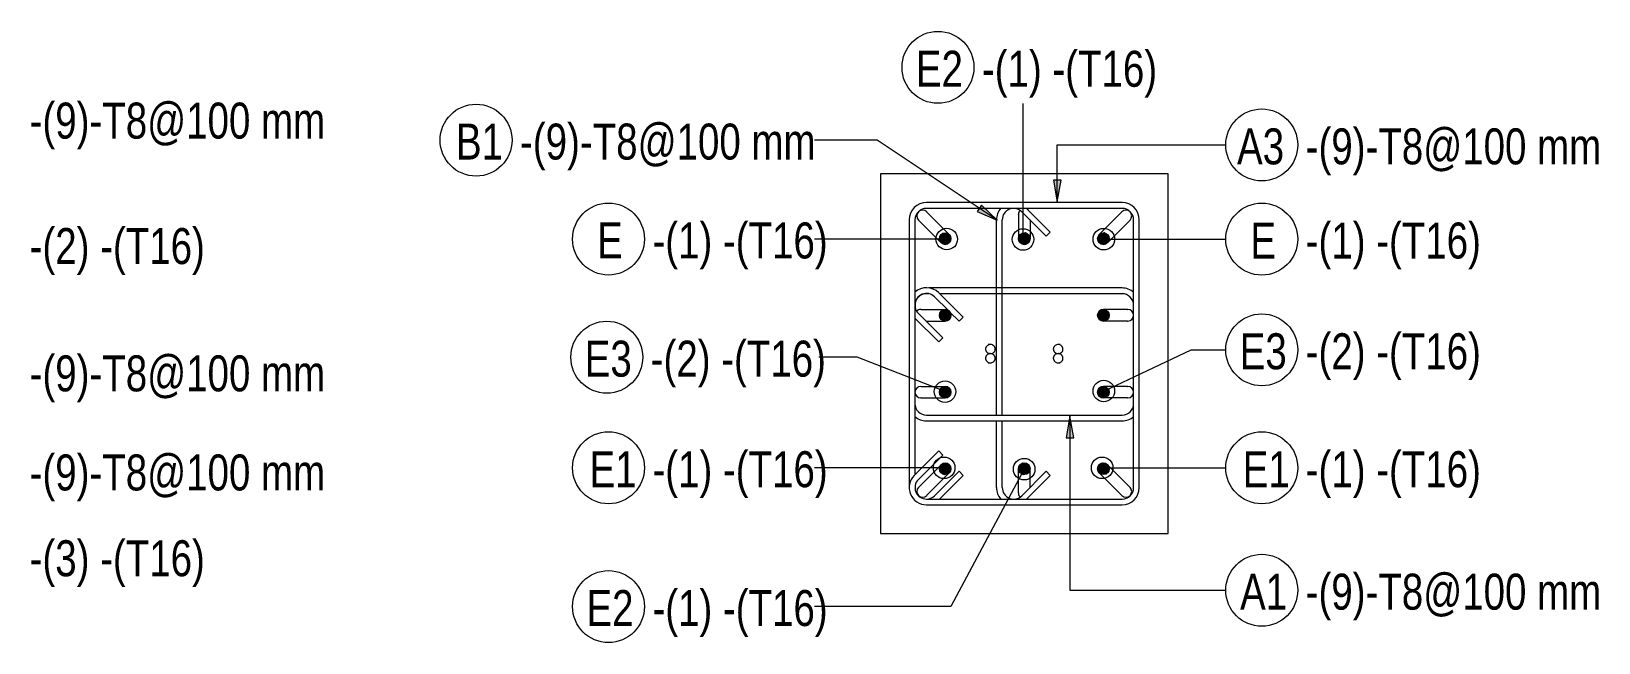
# Model space of a CAD drawing. Header units: millimetres. Extents: x -5408 to 3643, y -1561 to 6809.
# Drawn here: x 1463 to 3643, y 5960 to 6809 of the extents above; entities that cross this region are included whole.
import ezdxf

# ---------------------------------------------------------------- set-up
doc = ezdxf.new("R2010")
doc.units = ezdxf.units.MM
for name, color, linetype, lineweight in [('A-GENM', 13, 'Continuous', 18), ('S-COLS', 52, 'Continuous', 18), ('S-RBAR', 171, 'Continuous', 18), ('S-RBAR-IDEN', 171, 'Continuous', 9)]:
    doc.layers.add(name, color=color, linetype=linetype, lineweight=lineweight)
doc.styles.add('Nirmala UI Semilight_2', font='NirmalaS.ttf', dxfattribs={"width": 0.8, "height": 50})

# ---------------------------------------------------------------- blocks, each defined once
blk = doc.blocks.new('12_7Ø_ Lifting Insert_COLUMN - 12_9Ø Lifting insert-1653057-Elevation Top 2')
at = {"layer": 'A-GENM'}
for p, q in [((-3164.4, 6361.3), (-3164.5, 6361.3)), ((-3164.2, 6361.3), (-3164.3, 6361.3)), ((-3163.9, 6361.3), (-3164.1, 6361.3)), ((-3162.4, 6361.3), (-3162.6, 6361.3)), ((-3161.7, 6361.3), (-3162, 6361.3)), ((-3066.8, 6361.3), (-3067.1, 6361.3)), ((-3066.2, 6361.3), (-3066.5, 6361.3)), ((-3065.2, 6361.3), (-3065.3, 6361.3)), ((-3064.9, 6361.3), (-3065, 6361.3)), ((-3064.7, 6361.3), (-3064.8, 6361.3))]:
    blk.add_line(p, q, dxfattribs=at)
at = {"layer": 'A-GENM', "flags": 128}
for points in [[(-3164.6, 6348.6), (-3164.5, 6348.6), (-3164.4, 6348.6), (-3164.2, 6348.6), (-3163.9, 6348.6), (-3163.6, 6348.6), (-3163.1, 6348.6), (-3162.6, 6348.6), (-3162, 6348.6), (-3161.7, 6348.6)], [(-3162.9, 6361.3), (-3163.4, 6361.3), (-3163.8, 6361.3)], [(-3067.4, 6348.6), (-3066.8, 6348.6), (-3066.2, 6348.6), (-3065.8, 6348.6), (-3065.4, 6348.6), (-3065, 6348.6), (-3064.8, 6348.6), (-3064.7, 6348.6), (-3064.6, 6348.6), (-3064.6, 6348.6)]]:
    blk.add_lwpolyline(points, dxfattribs=at)
at = {"layer": 'A-GENM'}
for points, knots in [([(-3161.7, 6361.3), (-3162.5, 6361.3), (-3164, 6361.1), (-3165.7, 6360.2), (-3166.8, 6359.1), (-3167.5, 6358.2), (-3168, 6357.2), (-3168.4, 6356), (-3168.5, 6354.9), (-3168.4, 6353.9), (-3168.2, 6353.3), (-3168, 6352.6), (-3167.6, 6351.9), (-3167.3, 6351.4), (-3166.7, 6350.6), (-3165.8, 6349.8), (-3164.1, 6348.9), (-3162.7, 6348.6), (-3161.7, 6348.6)], [0, 0, 0, 0, 0.111111, 0.222222, 0.277778, 0.333333, 0.388889, 0.444444, 0.513889, 0.548611, 0.583333, 0.618056, 0.652778, 0.6875, 0.722222, 0.791667, 0.861111, 1, 1, 1, 1]), ([(-3161.7, 6348.6), (-3161, 6348.6), (-3159.5, 6348.8), (-3157.7, 6349.7), (-3156.6, 6350.8), (-3156, 6351.5), (-3155.6, 6352.2), (-3155.3, 6352.9), (-3155.1, 6353.7), (-3155, 6354.5), (-3154.9, 6355.2), (-3155, 6356), (-3155.2, 6356.6), (-3155.4, 6357.3), (-3155.8, 6358), (-3156.1, 6358.6), (-3156.6, 6359.1), (-3157.1, 6359.6), (-3157.9, 6360.2), (-3159.4, 6361), (-3160.8, 6361.3), (-3161.7, 6361.3)], [0, 0, 0, 0, 0.111111, 0.222222, 0.277778, 0.333333, 0.361111, 0.388889, 0.444444, 0.479167, 0.513889, 0.548611, 0.583333, 0.618056, 0.652778, 0.6875, 0.722222, 0.756944, 0.791667, 0.861111, 1, 1, 1, 1]), ([(-3067.4, 6361.3), (-3068.2, 6361.3), (-3069.7, 6361.1), (-3071.4, 6360.2), (-3072.5, 6359.1), (-3073.1, 6358.4), (-3073.5, 6357.7), (-3073.8, 6357), (-3074.1, 6356.2), (-3074.2, 6355.4), (-3074.2, 6354.7), (-3074.1, 6353.9), (-3074, 6353.3), (-3073.7, 6352.6), (-3073.4, 6351.9), (-3073, 6351.3), (-3072.5, 6350.8), (-3072, 6350.3), (-3071.3, 6349.7), (-3069.8, 6348.9), (-3068.4, 6348.6), (-3067.4, 6348.6)], [0, 0, 0, 0, 0.111111, 0.222222, 0.277778, 0.333333, 0.361111, 0.388889, 0.444444, 0.479167, 0.513889, 0.548611, 0.583333, 0.618056, 0.652778, 0.6875, 0.722222, 0.756944, 0.791667, 0.861111, 1, 1, 1, 1]), ([(-3067.4, 6348.6), (-3066.6, 6348.6), (-3065.1, 6348.8), (-3063.4, 6349.7), (-3062.3, 6350.8), (-3061.6, 6351.7), (-3061.1, 6352.7), (-3060.8, 6353.9), (-3060.7, 6355), (-3060.8, 6355.9), (-3060.9, 6356.6), (-3061.2, 6357.3), (-3061.5, 6358), (-3061.9, 6358.5), (-3062.5, 6359.3), (-3063.4, 6360.1), (-3065, 6361), (-3066.4, 6361.3), (-3067.4, 6361.3)], [0, 0, 0, 0, 0.111111, 0.222222, 0.277778, 0.333333, 0.388889, 0.444444, 0.513889, 0.548611, 0.583333, 0.618056, 0.652778, 0.6875, 0.722222, 0.791667, 0.861111, 1, 1, 1, 1])]:
    blk.add_open_spline(points, degree=3, knots=knots, dxfattribs=at)
blk = doc.blocks.new('12_7Ø_ Lifting Insert_COLUMN - 12_9Ø Lifting insert-1653171-Elevation Top 2')
at = {"layer": 'A-GENM'}
for p, q in [((-3164.4, 6361.3), (-3164.3, 6361.3)), ((-3164.2, 6361.3), (-3164.1, 6361.3)), ((-3163.9, 6361.3), (-3163.8, 6361.3)), ((-3162.9, 6361.3), (-3162.6, 6361.3)), ((-3162.4, 6361.3), (-3162, 6361.3)), ((-3067.4, 6361.3), (-3067.1, 6361.3)), ((-3066.8, 6361.3), (-3066.5, 6361.3)), ((-3065.2, 6361.3), (-3065, 6361.3)), ((-3064.9, 6361.3), (-3064.8, 6361.3)), ((-3064.7, 6361.3), (-3064.7, 6361.3))]:
    blk.add_line(p, q, dxfattribs=at)
at = {"layer": 'A-GENM', "flags": 128}
for points in [[(-3161.7, 6374), (-3162.4, 6374), (-3162.9, 6374), (-3163.4, 6374), (-3163.8, 6374), (-3164.1, 6374), (-3164.3, 6374), (-3164.5, 6374), (-3164.6, 6374), (-3164.6, 6374)], [(-3064.6, 6374), (-3064.6, 6374), (-3064.7, 6374), (-3064.9, 6374), (-3065.2, 6374), (-3065.6, 6374), (-3066, 6374), (-3066.5, 6374), (-3067.1, 6374), (-3067.4, 6374)], [(-3066.2, 6361.3), (-3065.8, 6361.3), (-3065.4, 6361.3)]]:
    blk.add_lwpolyline(points, dxfattribs=at)
at = {"layer": 'A-GENM'}
for points, knots in [([(-3161.7, 6374), (-3162.5, 6374), (-3164, 6373.8), (-3165.7, 6372.9), (-3166.8, 6371.8), (-3167.5, 6370.9), (-3168, 6369.9), (-3168.4, 6368.7), (-3168.5, 6367.6), (-3168.4, 6366.6), (-3168.2, 6366), (-3168, 6365.3), (-3167.6, 6364.6), (-3167.3, 6364.1), (-3166.7, 6363.3), (-3165.8, 6362.5), (-3164.1, 6361.6), (-3162.7, 6361.3), (-3161.7, 6361.3)], [0, 0, 0, 0, 0.111111, 0.222222, 0.277778, 0.333333, 0.388889, 0.444444, 0.513889, 0.548611, 0.583333, 0.618056, 0.652778, 0.6875, 0.722222, 0.791667, 0.861111, 1, 1, 1, 1]), ([(-3161.7, 6361.3), (-3161, 6361.3), (-3159.5, 6361.5), (-3157.7, 6362.4), (-3156.6, 6363.5), (-3156, 6364.2), (-3155.6, 6364.9), (-3155.3, 6365.6), (-3155.1, 6366.4), (-3155, 6367.2), (-3154.9, 6367.9), (-3155, 6368.7), (-3155.2, 6369.3), (-3155.4, 6370), (-3155.8, 6370.7), (-3156.1, 6371.3), (-3156.6, 6371.8), (-3157.1, 6372.3), (-3157.9, 6372.9), (-3159.4, 6373.7), (-3160.8, 6374), (-3161.7, 6374)], [0, 0, 0, 0, 0.111111, 0.222222, 0.277778, 0.333333, 0.361111, 0.388889, 0.444444, 0.479167, 0.513889, 0.548611, 0.583333, 0.618056, 0.652778, 0.6875, 0.722222, 0.756944, 0.791667, 0.861111, 1, 1, 1, 1]), ([(-3067.4, 6374), (-3068.2, 6374), (-3069.7, 6373.8), (-3071.4, 6372.9), (-3072.5, 6371.8), (-3073.1, 6371.1), (-3073.5, 6370.4), (-3073.8, 6369.7), (-3074.1, 6368.9), (-3074.2, 6368.1), (-3074.2, 6367.4), (-3074.1, 6366.6), (-3074, 6366), (-3073.7, 6365.3), (-3073.4, 6364.6), (-3073, 6364), (-3072.5, 6363.5), (-3072, 6363), (-3071.3, 6362.4), (-3069.8, 6361.6), (-3068.4, 6361.3), (-3067.4, 6361.3)], [0, 0, 0, 0, 0.111111, 0.222222, 0.277778, 0.333333, 0.361111, 0.388889, 0.444444, 0.479167, 0.513889, 0.548611, 0.583333, 0.618056, 0.652778, 0.6875, 0.722222, 0.756944, 0.791667, 0.861111, 1, 1, 1, 1]), ([(-3067.4, 6361.3), (-3066.6, 6361.3), (-3065.1, 6361.5), (-3063.4, 6362.4), (-3062.3, 6363.5), (-3061.6, 6364.4), (-3061.1, 6365.4), (-3060.8, 6366.6), (-3060.7, 6367.7), (-3060.8, 6368.6), (-3060.9, 6369.3), (-3061.2, 6370), (-3061.5, 6370.7), (-3061.9, 6371.2), (-3062.5, 6372), (-3063.4, 6372.8), (-3065, 6373.7), (-3066.4, 6374), (-3067.4, 6374)], [0, 0, 0, 0, 0.111111, 0.222222, 0.277778, 0.333333, 0.388889, 0.444444, 0.513889, 0.548611, 0.583333, 0.618056, 0.652778, 0.6875, 0.722222, 0.791667, 0.861111, 1, 1, 1, 1])]:
    blk.add_open_spline(points, degree=3, knots=knots, dxfattribs=at)
blk = doc.blocks.new('M_Rebar Tag_rfa MARK - DOT 1_5-794230-Elevation Top 2')
at = {"layer": 'S-RBAR-IDEN'}
blk.add_circle((-2784.3, 6202.7), 50, dxfattribs=at)
blk = doc.blocks.new('M_Rebar Tag_rfa Dimension - ARROW-793927-Elevation Top 2')
at = {"layer": 'S-RBAR-IDEN'}
blk.add_circle((-2784.3, 6651.3), 50, dxfattribs=at)

msp = doc.modelspace()

# ---------------------------------------------------------------- hatches: boundary and pattern name
at = {"layer": 'S-RBAR'}
h = msp.add_hatch(color=256, dxfattribs=at)
edge = h.paths.add_edge_path()
edge.add_arc((2734.22256, 6521.19617), 8, 0, 360)
for points in [[(2735.11827, 6513.24647), (2740.99635, 6516.93991), (2741.77362, 6523.8384), (2736.86479, 6528.74724), (2729.9663, 6527.96996), (2726.27286, 6522.09189), (2728.5657, 6515.53932)], [(2846.00273, 6513.39675), (2851.43031, 6517.7251), (2851.43031, 6524.66724), (2846.00273, 6528.99559), (2839.23464, 6527.45082), (2836.22256, 6521.19617), (2839.23464, 6514.94152)], [(2956.86479, 6513.6451), (2961.77362, 6518.55394), (2960.99635, 6525.45243), (2955.11827, 6529.14587), (2948.5657, 6526.85302), (2946.27286, 6520.30045), (2949.9663, 6514.42238)], [(2734.22256, 6406.59617), (2740.47721, 6409.60825), (2742.02198, 6416.37634), (2737.68454, 6421.80392), (2730.75149, 6421.80392), (2726.42313, 6416.37634), (2727.96791, 6409.60825)], [(2957.69363, 6407.38842), (2962.02198, 6412.816), (2960.47721, 6419.58409), (2954.22256, 6422.59617), (2947.96791, 6419.58409), (2946.42313, 6412.816), (2950.75149, 6407.38842)], [(2734.22256, 6299.79617), (2740.47721, 6302.80825), (2742.02198, 6309.57634), (2737.68454, 6315.00392), (2730.75149, 6315.00392), (2726.42313, 6309.57634), (2727.96791, 6302.80825)], [(2957.69363, 6300.58842), (2962.02198, 6306.016), (2960.47721, 6312.78409), (2954.22256, 6315.79617), (2947.96791, 6312.78409), (2946.42313, 6306.016), (2950.75149, 6300.58842)], [(2733.32684, 6193.24647), (2739.87941, 6195.53932), (2742.17226, 6202.09189), (2738.47881, 6207.96996), (2731.58033, 6208.74724), (2726.67149, 6203.8384), (2727.44876, 6196.93991)], [(2842.44239, 6193.39675), (2849.21048, 6194.94152), (2852.22256, 6201.19617), (2849.21048, 6207.45082), (2842.44239, 6208.99559), (2837.01481, 6204.66724), (2837.01481, 6197.7251), (2838.54767, 6196.50268)], [(2951.58033, 6193.6451), (2958.47881, 6194.42238), (2962.17226, 6200.30045), (2959.87941, 6206.85302), (2953.32684, 6209.14587), (2947.44876, 6205.45243), (2946.67149, 6198.55394)]]:
    msp.add_hatch(color=256, dxfattribs=at).paths.add_polyline_path(points)
h = msp.add_hatch(color=256, dxfattribs=at)
edge = h.paths.add_edge_path()
edge.add_arc((2844.22256, 6521.19617), 8, 0, 360)
h = msp.add_hatch(color=256, dxfattribs=at)
edge = h.paths.add_edge_path()
edge.add_arc((2954.22256, 6521.19617), 8, 0, 360)
h = msp.add_hatch(color=256, dxfattribs=at)
edge = h.paths.add_edge_path()
edge.add_arc((2734.22256, 6414.59617), 8, 0, 360)
h = msp.add_hatch(color=256, dxfattribs=at)
edge = h.paths.add_edge_path()
edge.add_arc((2954.22256, 6414.59617), 8, 0, 360)
h = msp.add_hatch(color=256, dxfattribs=at)
edge = h.paths.add_edge_path()
edge.add_arc((2734.22256, 6307.79617), 8, 0, 360)
h = msp.add_hatch(color=256, dxfattribs=at)
edge = h.paths.add_edge_path()
edge.add_arc((2954.22256, 6307.79617), 8, 0, 360)
h = msp.add_hatch(color=256, dxfattribs=at)
edge = h.paths.add_edge_path()
edge.add_arc((2734.22256, 6201.19617), 8, 0, 360)
h = msp.add_hatch(color=256, dxfattribs=at)
edge = h.paths.add_edge_path()
edge.add_arc((2844.22256, 6201.19617), 8, 0, 360)
h = msp.add_hatch(color=256, dxfattribs=at)
edge = h.paths.add_edge_path()
edge.add_arc((2954.22256, 6201.19617), 8, 0, 360)
at = {"layer": 'S-RBAR-IDEN'}
for points in [[(2890.0213, 6572.30355), (2895.31111, 6602.30355), (2884.73149, 6602.30355)], [(2806.62869, 6546.73863), (2784.58587, 6567.76471), (2778.72387, 6558.95759)], [(2907.69242, 6274.3984), (2902.40261, 6244.3984), (2912.98223, 6244.3984)]]:
    msp.add_hatch(color=256, dxfattribs=at).paths.add_polyline_path(points)

# ---------------------------------------------------------------- linework, layer by layer
at = {"layer": 'S-COLS'}
for p, q in [((3044.22256, 6611.19617), (2644.22256, 6611.19617)), ((2644.22256, 6611.19617), (2644.22256, 6111.19617)), ((3044.22256, 6111.19617), (3044.22256, 6611.19617)), ((2644.22256, 6111.19617), (3044.22256, 6111.19617))]:
    msp.add_line(p, q, dxfattribs=at)
at = {"layer": 'S-RBAR'}
for p, q in [((2980.22256, 6571.19617), (2708.22256, 6571.19617)), ((2980.22256, 6563.19617), (2708.22256, 6563.19617)), ((2847.45784, 6563.19617), (2880.4284, 6530.22561)), ((2684.22256, 6547.19617), (2684.22256, 6175.19617)), ((2692.22256, 6547.19617), (2692.22256, 6193.1373)), ((2697.60262, 6546.50239), (2697.17292, 6546.9321)), ((2697.60262, 6546.50239), (2728.136, 6515.96902)), ((2708.91633, 6557.8161), (2708.48663, 6558.2458)), ((2708.91633, 6557.8161), (2739.44971, 6527.28273)), ((2805.51671, 6275.80216), (2805.51671, 6547.19617)), ((2813.51671, 6275.80216), (2813.51671, 6547.19617)), ((2836.22256, 6554.58848), (2836.22256, 6555.19617)), ((2836.22256, 6554.58848), (2836.22256, 6521.80386)), ((2840.83042, 6558.50988), (2874.77155, 6524.56875)), ((2852.22256, 6547.11774), (2852.22256, 6521.80386)), ((2979.52878, 6557.8161), (2948.99541, 6527.28273)), ((2990.84249, 6546.50239), (2960.30911, 6515.96902)), ((2979.52878, 6557.8161), (2979.95848, 6558.2458)), ((2990.84249, 6546.50239), (2991.27219, 6546.9321)), ((2996.22256, 6175.19617), (2996.22256, 6547.19617)), ((3004.22256, 6175.19617), (3004.22256, 6547.19617)), ((2729.9663, 6527.96996), (2726.27286, 6522.09189)), ((2726.27286, 6522.09189), (2728.5657, 6515.53932)), ((2736.86479, 6528.74724), (2729.9663, 6527.96996)), ((2741.77362, 6523.8384), (2736.86479, 6528.74724)), ((2739.44971, 6527.28273), (2739.87941, 6526.85302)), ((2740.99635, 6516.93991), (2741.77362, 6523.8384)), ((2839.23464, 6527.45082), (2836.22256, 6521.19617)), ((2836.22256, 6521.80386), (2836.22256, 6521.19617)), ((2836.22256, 6521.19617), (2839.23464, 6514.94152)), ((2846.00273, 6528.99559), (2839.23464, 6527.45082)), ((2851.43031, 6524.66724), (2846.00273, 6528.99559)), ((2846.00273, 6513.39675), (2851.43031, 6517.7251)), ((2851.43031, 6517.7251), (2851.43031, 6524.66724)), ((2852.22256, 6521.80386), (2852.22256, 6521.19617)), ((2874.77155, 6524.56875), (2880.4284, 6530.22561)), ((2948.5657, 6526.85302), (2946.27286, 6520.30045)), ((2946.27286, 6520.30045), (2949.9663, 6514.42238)), ((2955.11827, 6529.14587), (2948.5657, 6526.85302)), ((2948.99541, 6527.28273), (2948.5657, 6526.85302)), ((2960.99635, 6525.45243), (2955.11827, 6529.14587)), ((2956.86479, 6513.6451), (2961.77362, 6518.55394)), ((2961.77362, 6518.55394), (2960.99635, 6525.45243)), ((2728.136, 6515.96902), (2728.5657, 6515.53932)), ((2728.5657, 6515.53932), (2735.11827, 6513.24647)), ((2735.11827, 6513.24647), (2740.99635, 6516.93991)), ((2839.23464, 6514.94152), (2846.00273, 6513.39675)), ((2949.9663, 6514.42238), (2956.86479, 6513.6451)), ((2960.30911, 6515.96902), (2959.87941, 6515.53932)), ((2980.22256, 6452.58479), (2711.26086, 6452.58479)), ((2711.26086, 6444.58479), (2708.22256, 6444.58479)), ((2738.60007, 6421.2347), (2719.53627, 6440.2985)), ((2759.13425, 6412.01423), (2725.19312, 6445.95536)), ((2980.22256, 6444.58479), (2726.56368, 6444.58479)), ((2692.22256, 6410.64367), (2725.19312, 6377.67311)), ((2696.90885, 6417.27109), (2730.84998, 6383.32996)), ((2700.83025, 6422.59617), (2700.22256, 6422.59617)), ((2700.83025, 6422.59617), (2733.61487, 6422.59617)), ((2730.75149, 6421.80392), (2726.42313, 6416.37634)), ((2726.42313, 6416.37634), (2727.96791, 6409.60825)), ((2727.96791, 6409.60825), (2734.22256, 6406.59617)), ((2737.68454, 6421.80392), (2730.75149, 6421.80392)), ((2733.61487, 6422.59617), (2734.22256, 6422.59617)), ((2734.22256, 6406.59617), (2740.47721, 6409.60825)), ((2742.02198, 6416.37634), (2737.68454, 6421.80392)), ((2740.47721, 6409.60825), (2742.02198, 6416.37634)), ((2753.47739, 6406.35738), (2740.86108, 6418.97369)), ((2759.13425, 6412.01423), (2753.47739, 6406.35738)), ((2947.96791, 6419.58409), (2946.42313, 6412.816)), ((2946.42313, 6412.816), (2950.75149, 6407.38842)), ((2954.22256, 6422.59617), (2947.96791, 6419.58409)), ((2954.83025, 6422.59617), (2954.22256, 6422.59617)), ((2960.47721, 6419.58409), (2954.22256, 6422.59617)), ((2987.61487, 6422.59617), (2954.83025, 6422.59617)), ((2957.69363, 6407.38842), (2962.02198, 6412.816)), ((2962.02198, 6412.816), (2960.47721, 6419.58409)), ((2987.61487, 6422.59617), (2988.22256, 6422.59617)), ((2707.58376, 6406.59617), (2733.61487, 6406.59617)), ((2733.61487, 6406.59617), (2734.22256, 6406.59617)), ((2950.75149, 6407.38842), (2957.69363, 6407.38842)), ((2954.83025, 6406.59617), (2954.22256, 6406.59617)), ((2987.61487, 6406.59617), (2954.83025, 6406.59617)), ((2987.61487, 6406.59617), (2988.22256, 6406.59617)), ((2725.19312, 6377.67311), (2730.84998, 6383.32996)), ((2700.83025, 6315.79617), (2700.22256, 6315.79617)), ((2700.83025, 6299.79617), (2700.22256, 6299.79617)), ((2700.83025, 6315.79617), (2733.61487, 6315.79617)), ((2700.83025, 6299.79617), (2733.61487, 6299.79617)), ((2730.75149, 6315.00392), (2726.42313, 6309.57634)), ((2726.42313, 6309.57634), (2727.96791, 6302.80825)), ((2727.96791, 6302.80825), (2734.22256, 6299.79617)), ((2737.68454, 6315.00392), (2730.75149, 6315.00392)), ((2733.61487, 6315.79617), (2734.22256, 6315.79617)), ((2733.61487, 6299.79617), (2734.22256, 6299.79617)), ((2734.22256, 6299.79617), (2740.47721, 6302.80825)), ((2742.02198, 6309.57634), (2737.68454, 6315.00392)), ((2740.47721, 6302.80825), (2742.02198, 6309.57634)), ((2947.96791, 6312.78409), (2946.42313, 6306.016)), ((2946.42313, 6306.016), (2950.75149, 6300.58842)), ((2954.22256, 6315.79617), (2947.96791, 6312.78409)), ((2950.75149, 6300.58842), (2957.69363, 6300.58842)), ((2954.83025, 6315.79617), (2954.22256, 6315.79617)), ((2960.47721, 6312.78409), (2954.22256, 6315.79617)), ((2954.83025, 6299.79617), (2954.22256, 6299.79617)), ((2987.61487, 6315.79617), (2954.83025, 6315.79617)), ((2987.61487, 6299.79617), (2954.83025, 6299.79617)), ((2957.69363, 6300.58842), (2962.02198, 6306.016)), ((2962.02198, 6306.016), (2960.47721, 6312.78409)), ((2987.61487, 6315.79617), (2988.22256, 6315.79617)), ((2987.61487, 6299.79617), (2988.22256, 6299.79617)), ((2708.22256, 6275.80216), (2980.22256, 6275.80216)), ((2708.22256, 6267.80216), (2980.22256, 6267.80216)), ((2805.51671, 6175.19617), (2805.51671, 6267.80216)), ((2813.51671, 6175.19617), (2813.51671, 6267.80216)), ((2725.19312, 6226.10786), (2691.252, 6192.16673)), ((2730.84998, 6220.451), (2696.90885, 6186.50988)), ((2725.19312, 6226.10786), (2730.84998, 6220.451)), ((2697.60262, 6175.88995), (2728.136, 6206.42332)), ((2708.91633, 6164.57624), (2739.44971, 6195.10961)), ((2719.53627, 6163.88246), (2753.47739, 6197.82359)), ((2726.16368, 6159.19617), (2759.13425, 6192.16673)), ((2731.58033, 6208.74724), (2726.67149, 6203.8384)), ((2726.67149, 6203.8384), (2727.44876, 6196.93991)), ((2727.44876, 6196.93991), (2733.32684, 6193.24647)), ((2728.136, 6206.42332), (2728.5657, 6206.85302)), ((2738.47881, 6207.96996), (2731.58033, 6208.74724)), ((2733.32684, 6193.24647), (2739.87941, 6195.53932)), ((2742.17226, 6202.09189), (2738.47881, 6207.96996)), ((2739.44971, 6195.10961), (2739.87941, 6195.53932)), ((2739.87941, 6195.53932), (2742.17226, 6202.09189)), ((2759.13425, 6192.16673), (2753.47739, 6197.82359)), ((2836.22256, 6200.58848), (2836.22256, 6201.19617)), ((2836.22256, 6167.80386), (2836.22256, 6200.58848)), ((2842.44239, 6208.99559), (2837.01481, 6204.66724)), ((2837.01481, 6204.66724), (2837.01481, 6197.7251)), ((2837.01481, 6197.7251), (2838.54767, 6196.50268)), ((2838.54767, 6196.50268), (2842.44239, 6193.39675)), ((2874.77155, 6197.82359), (2840.83042, 6163.88246)), ((2849.21048, 6207.45082), (2842.44239, 6208.99559)), ((2842.44239, 6193.39675), (2849.21048, 6194.94152)), ((2880.4284, 6192.16673), (2847.45784, 6159.19617)), ((2852.22256, 6201.19617), (2849.21048, 6207.45082)), ((2849.21048, 6194.94152), (2852.22256, 6201.19617)), ((2852.22256, 6200.58848), (2852.22256, 6201.19617)), ((2852.22256, 6175.2746), (2852.22256, 6200.58848)), ((2874.77155, 6197.82359), (2880.4284, 6192.16673)), ((2947.44876, 6205.45243), (2946.67149, 6198.55394)), ((2946.67149, 6198.55394), (2951.58033, 6193.6451)), ((2953.32684, 6209.14587), (2947.44876, 6205.45243)), ((2948.99541, 6195.10961), (2948.5657, 6195.53932)), ((2979.52878, 6164.57624), (2948.99541, 6195.10961)), ((2951.58033, 6193.6451), (2958.47881, 6194.42238)), ((2959.87941, 6206.85302), (2953.32684, 6209.14587)), ((2958.47881, 6194.42238), (2962.17226, 6200.30045)), ((2960.30911, 6206.42332), (2959.87941, 6206.85302)), ((2962.17226, 6200.30045), (2959.87941, 6206.85302)), ((2990.84249, 6175.88995), (2960.30911, 6206.42332)), ((2697.60262, 6175.88995), (2697.17292, 6175.46024)), ((2990.84249, 6175.88995), (2991.27219, 6175.46024)), ((2708.22256, 6159.19617), (2980.22256, 6159.19617)), ((2708.22256, 6151.19617), (2980.22256, 6151.19617)), ((2708.91633, 6164.57624), (2708.48663, 6164.14653)), ((2836.22256, 6167.80386), (2836.22256, 6167.19617)), ((2979.52878, 6164.57624), (2979.95848, 6164.14653))]:
    msp.add_line(p, q, dxfattribs=at)
for centre in [(2734.22256, 6521.19617), (2844.22256, 6521.19617), (2954.22256, 6521.19617), (2734.22256, 6414.59617), (2954.22256, 6414.59617), (2734.22256, 6307.79617), (2954.22256, 6307.79617), (2734.22256, 6201.19617), (2844.22256, 6201.19617), (2954.22256, 6201.19617)]:
    msp.add_circle(centre, 8, dxfattribs=at)
for centre, radius, start, end in [((2708.22256, 6547.19617), 24, 90, 180), ((2708.22256, 6547.19617), 16, 90, 180), ((2829.51671, 6547.19617), 24, 137.92893219, 180), ((2829.51671, 6547.19617), 16, 45, 180), ((2844.22256, 6555.19617), 8, 41.94840698, 48.05159302), ((2980.22256, 6547.19617), 24, 0, 90), ((2980.22256, 6547.19617), 16, 0, 90), ((2702.82978, 6552.58895), 8, 45, 225), ((2844.22256, 6555.19617), 8, 138.44951666, 180), ((2985.61534, 6552.58895), 8, 315, 135), ((2734.22256, 6521.19617), 8, 225, 45), ((2844.22256, 6521.19617), 8, 180, 0), ((2954.22256, 6521.19617), 8, 135, 315), ((2708.22256, 6428.98479), 24, 45, 132.07106781), ((2980.22256, 6428.58479), 24, 47.92893219, 90), ((2708.22256, 6428.98479), 16, 45, 180), ((2708.22256, 6428.58479), 16, 90, 225), ((2980.22256, 6428.58479), 16, 0, 90), ((2700.22256, 6414.59617), 8, 90, 134.68646298), ((2734.22256, 6414.59617), 8, 270, 90), ((2954.22256, 6414.59617), 8, 90, 270), ((2988.22256, 6414.59617), 8, 270, 90), ((2700.22256, 6307.79617), 8, 90, 270), ((2734.22256, 6307.79617), 8, 270, 90), ((2954.22256, 6307.79617), 8, 90, 270), ((2988.22256, 6307.79617), 8, 270, 90), ((2708.22256, 6291.80216), 16, 180, 270), ((2980.22256, 6291.80216), 16, 270, 0), ((2708.22256, 6291.80216), 24, 227.92893219, 270), ((2980.22256, 6291.80216), 24, 270, 312.07106781), ((2708.22256, 6175.19617), 24, 135, 270), ((2734.22256, 6201.19617), 8, 315, 135), ((2844.22256, 6201.19617), 8, 0, 180), ((2954.22256, 6201.19617), 8, 45, 225), ((2708.22256, 6175.19617), 16, 135, 270), ((2702.82978, 6169.80339), 8, 135, 315), ((2829.51671, 6175.19617), 24, 180, 222.07106781), ((2829.51671, 6175.19617), 16, 180, 315), ((2985.61534, 6169.80339), 8, 225, 45), ((2980.22256, 6175.19617), 16, 270, 0), ((2980.22256, 6175.19617), 24, 270, 0), ((2708.22256, 6175.19617), 16, 270, 315), ((2844.22256, 6167.19617), 8, 180, 221.55048334), ((2844.22256, 6167.19617), 8, 311.94840698, 318.05159302)]:
    msp.add_arc(centre, radius, start, end, dxfattribs=at)
at = {"layer": 'S-RBAR-IDEN'}
for p, q in [((2842.48287, 6519.96884), (2842.48287, 6709.11242)), ((2639.55974, 6657.93934), (2552.55948, 6657.93934)), ((2806.62869, 6546.73863), (2639.55974, 6657.93934)), ((2890.0213, 6651.29797), (3124.51157, 6651.29797)), ((2890.0213, 6572.30355), (2890.0213, 6651.29797)), ((2895.31111, 6602.30355), (2884.73149, 6602.30355)), ((2884.73149, 6602.30355), (2890.0213, 6572.30355)), ((2890.0213, 6572.30355), (2895.31111, 6602.30355)), ((2784.58587, 6567.76471), (2778.72387, 6558.95759)), ((2806.62869, 6546.73863), (2784.58587, 6567.76471)), ((2778.72387, 6558.95759), (2806.62869, 6546.73863)), ((2736.35634, 6520.55414), (2552.55948, 6520.55414)), ((2954.80031, 6520.42684), (3124.51157, 6520.42684)), ((2954.80937, 6309.38704), (3076.44878, 6366.5693)), ((3076.44878, 6366.5693), (3124.51157, 6366.5693)), ((2611.82026, 6356.2991), (2558.61564, 6356.2991)), ((2733.96117, 6308.51443), (2611.82026, 6356.2991)), ((2907.69242, 6274.3984), (2902.40261, 6244.3984)), ((2912.98223, 6244.3984), (2907.69242, 6274.3984)), ((2907.69242, 6274.3984), (2907.69242, 6032.53295)), ((2902.40261, 6244.3984), (2912.98223, 6244.3984)), ((2732.74384, 6202.67274), (2552.55948, 6202.67274)), ((2844.11483, 6200.78716), (2742.11643, 6009.76773)), ((2952.48809, 6202.67274), (3124.51157, 6202.67274)), ((2907.69242, 6032.53295), (3124.51157, 6032.53295)), ((2742.11643, 6009.76773), (2552.55948, 6009.76773))]:
    msp.add_line(p, q, dxfattribs=at)
for centre in [(2736.35634, 6520.55414), (2842.48287, 6519.96884), (2954.80031, 6520.42684), (2733.96117, 6308.51443), (2954.80937, 6309.38704), (2732.74384, 6202.67274), (2844.11483, 6200.78716), (2952.48809, 6202.67274)]:
    msp.add_circle(centre, 15, dxfattribs=at)

# ---------------------------------------------------------------- block references
at = {"layer": 'A-GENM'}
for name in ['12_7Ø_ Lifting Insert_COLUMN - 12_9Ø Lifting insert-1653171-Elevation Top 2', '12_7Ø_ Lifting Insert_COLUMN - 12_9Ø Lifting insert-1653057-Elevation Top 2']:
    msp.add_blockref(name, (5958.79206, 0), dxfattribs=at)
at = {"layer": 'S-RBAR-IDEN'}
for name, p in [('M_Rebar Tag_rfa MARK - DOT 1_5-794230-Elevation Top 2', (5508.49052, 556.43968)), ('M_Rebar Tag_rfa Dimension - ARROW-793927-Elevation Top 2', (4866.1343, 6.64136)), ('M_Rebar Tag_rfa Dimension - ARROW-793927-Elevation Top 2', (5958.79206, 0)), ('M_Rebar Tag_rfa MARK - DOT 1_5-794230-Elevation Top 2', (5050.2943, 317.8814)), ('M_Rebar Tag_rfa MARK - DOT 1_5-794230-Elevation Top 2', (5958.79206, 317.7541)), ('M_Rebar Tag_rfa MARK - DOT 1_5-794230-Elevation Top 2', (5958.79206, 163.89655)), ('M_Rebar Tag_rfa MARK - DOT 1_5-794230-Elevation Top 2', (5047.87045, 153.62636)), ('M_Rebar Tag_rfa MARK - DOT 1_5-794230-Elevation Top 2', (5050.2943, 0)), ('M_Rebar Tag_rfa MARK - DOT 1_5-794230-Elevation Top 2', (5958.79206, 0)), ('M_Rebar Tag_rfa Dimension - ARROW-793927-Elevation Top 2', (5958.79206, -618.76503)), ('M_Rebar Tag_rfa MARK - DOT 1_5-794230-Elevation Top 2', (5050.2943, -192.90502))]:
    msp.add_blockref(name, p, dxfattribs=at)

# ---------------------------------------------------------------- texts
at = {"layer": 'S-RBAR-IDEN', "char_height": 50, "attachment_point": 1, "style": 'Nirmala UI Semilight_2'}
for s, insert, width in [('E2', (2693.50545, 6782.15337), 70.5485), ('-(1) -(T16)', (2785.31571, 6782.15337), 271.9324), ('-(9)-T8@100 mm', (1460.91747, 6710.13375), 495.1222), ('B1', (2053.86923, 6680.98029), 64.135), ('-(9)-T8@100 mm', (2142.95948, 6680.98029), 495.1222), ('A3', (3140.12699, 6674.33892), 79.5274), ('-(9)-T8@100 mm', (3235.61724, 6674.33892), 495.1222), ('E', (2250.18923, 6543.59509), 34.6329), ('-(1) -(T16)', (2327.11948, 6543.59509), 271.9324), ('E', (3158.68699, 6543.46779), 34.6329), ('-(1) -(T16)', (3235.61724, 6543.46779), 271.9324), ('-(2) -(T16)', (1460.91747, 6535.80133), 282.194), ('E3', (3143.80699, 6389.61025), 70.5485), ('-(2) -(T16)', (3235.61724, 6389.61025), 282.194), ('E3', (2232.88538, 6379.34005), 70.5485), ('-(2) -(T16)', (2324.69564, 6379.34005), 282.194), ('-(9)-T8@100 mm', (1460.91747, 6358.92104), 495.1222), ('-(9)-T8@100 mm', (1460.91747, 6221.2238), 495.1222), ('E1', (2239.54923, 6225.71369), 60.2869), ('-(1) -(T16)', (2327.11948, 6225.71369), 271.9324), ('E1', (3148.04699, 6225.71369), 60.2869), ('-(1) -(T16)', (3235.61724, 6225.71369), 271.9324), ('-(3) -(T16)', (1460.91747, 6102.00045), 282.194), ('A1', (3144.36699, 6055.5739), 69.2658), ('-(9)-T8@100 mm', (3235.61724, 6055.5739), 495.1222), ('E2', (2235.30923, 6032.80868), 70.5485), ('-(1) -(T16)', (2327.11948, 6032.80868), 271.9324)]:
    msp.add_mtext(s, dxfattribs=dict(at, insert=insert, width=width))

doc.saveas('drawing.dxf')
